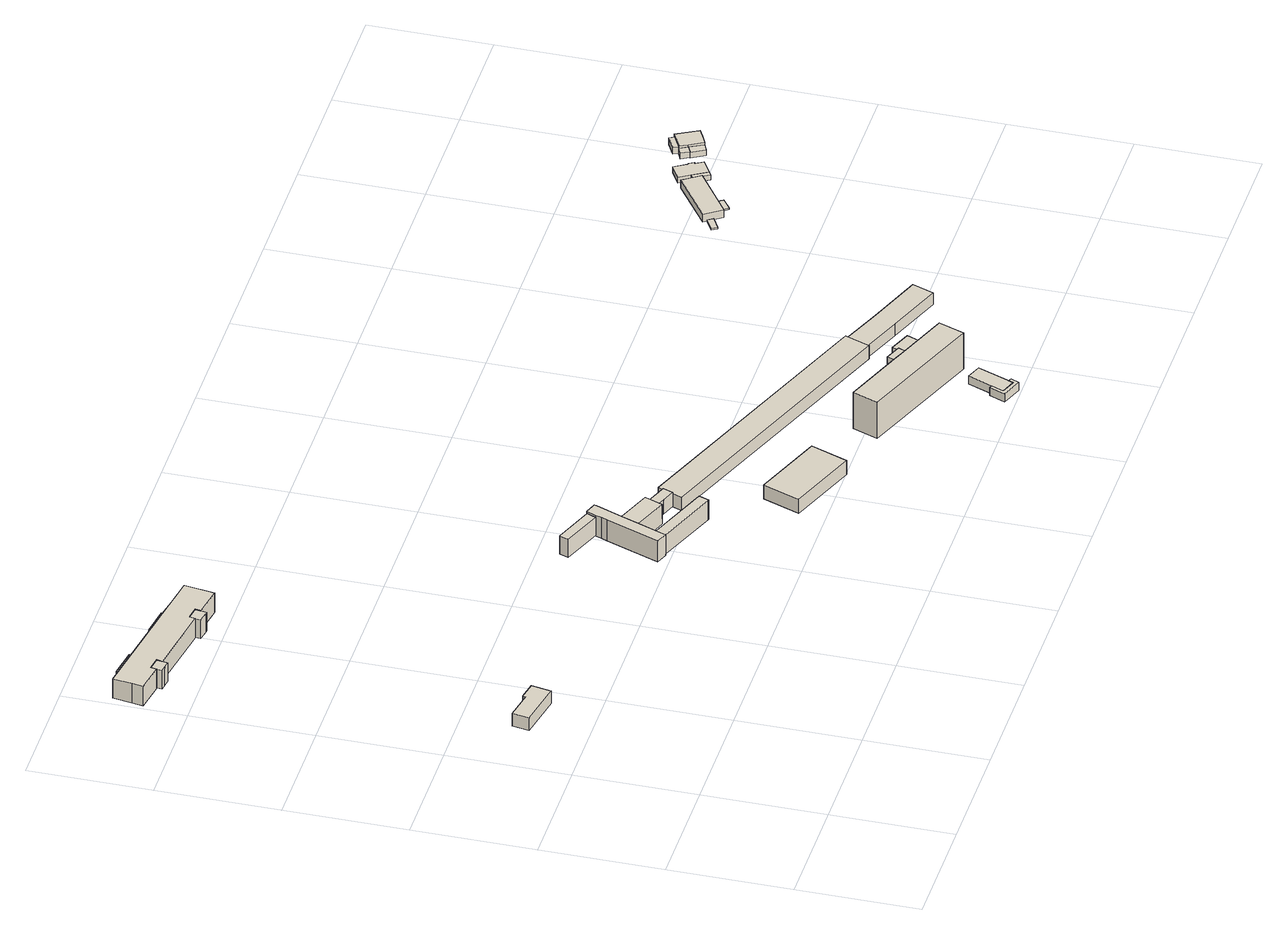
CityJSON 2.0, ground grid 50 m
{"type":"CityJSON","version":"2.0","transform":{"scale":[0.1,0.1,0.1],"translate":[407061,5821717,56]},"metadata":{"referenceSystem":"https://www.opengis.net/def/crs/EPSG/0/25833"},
"CityObjects":{
"building1":{"type":"Building","attributes":{"Gemeindeschluessel":"11000010","BezugspunktDach":"2200","function":"31001_2000","measuredHeight":5.73,"storeysAboveGround":1},"address":[{"country":"Germany","locality":"Berlin","thoroughfareNumber":"65A (1)","thoroughfareName":"Mahlsdorfer Straße"}],"geometry":[{"type":"Solid","lod":"1","boundaries":[[[[0,1,2,3,4,5]],[[6,7,8,9,10,11]],[[6,11,5,4]],[[7,6,4,3]],[[8,7,3,2]],[[9,8,2,1]],[[10,9,1,0]],[[11,10,0,5]]]]}]},
"building2":{"type":"Building","attributes":{"Gemeindeschluessel":"11000010","function":"31001_3021"},"address":[{"country":"Germany","locality":"Berlin","thoroughfareNumber":"6, 8","thoroughfareName":"Eilenburger Straße"}],"children":["building2-1","building2-2","building2-3","building2-4","building2-5"]},
"building2-1":{"type":"BuildingPart","attributes":{"BezugspunktDach":"2200","measuredHeight":9.02,"storeysAboveGround":3},"parents":["building2"],"geometry":[{"type":"MultiSurface","lod":"1","boundaries":[[[12,13,14,15,16,17,18,19,20,21,22,23,24,25,26,27,28]],[[29,30,31,32,33,34,35,36,37,38,39,40,41,42,43,44,45]],[[29,45,28,27]],[[30,29,27,26]],[[31,30,26,25]],[[32,31,25,24],[46,47,48,49]],[[33,32,24,23]],[[50,51,52,53,23,22]],[[34,33,54,50]],[[35,34,22,21]],[[36,35,21,20]],[[37,36,20,19]],[[55,56,19,18]],[[38,37,57,58]],[[59,55,18,17]],[[39,38,58,60]],[[61,59,60,62,40,39,17,16]],[[41,40,16,15]],[[63,64,15,14]],[[42,41,65,66]],[[43,42,14,13],[66,67,68,63]],[[44,43,67,69,70,68,71,13,12]],[[45,44,12,28]],[[48,47,46,49]],[[54,53,52,51,50]],[[58,57,56,55]],[[60,58,55,59]],[[62,60,59,61]],[[66,65,64,63]],[[68,67,66,63]],[[71,68,70,69,67]]]}]},
"building2-2":{"type":"BuildingPart","attributes":{"BezugspunktDach":"2200","measuredHeight":3.12,"storeysAboveGround":3},"parents":["building2"],"geometry":[{"type":"Solid","lod":"1","boundaries":[[[[48,72,73,49]],[[74,75,47,46]],[[74,46,49,73]],[[75,74,73,72]],[[47,75,72,48]],[[47,48,49,46]]]]}]},
"building2-3":{"type":"BuildingPart","attributes":{"BezugspunktDach":"2200","measuredHeight":8.59,"storeysAboveGround":3},"parents":["building2"],"geometry":[{"type":"Solid","lod":"1","boundaries":[[[[76,77,56,55,59,61,78]],[[62,60,58,57,79,80,81]],[[62,81,78,61]],[[79,57,56,77]],[[80,79,77,76]],[[81,80,76,78]],[[60,62,61,59]],[[58,60,59,55]],[[57,58,55,56]]]]}]},
"building2-4":{"type":"BuildingPart","attributes":{"BezugspunktDach":"2200","measuredHeight":8.55,"storeysAboveGround":3},"parents":["building2"],"geometry":[{"type":"Solid","lod":"1","boundaries":[[[[82,83,64,63,68,70,84]],[[69,67,66,65,85,86,87]],[[85,65,64,83]],[[86,85,83,82]],[[87,86,82,84]],[[69,87,84,70]],[[69,70,68,67]],[[66,67,68,63]],[[65,66,63,64]]]]}]},
"building2-5":{"type":"BuildingPart","attributes":{"BezugspunktDach":"2200","measuredHeight":2.85,"storeysAboveGround":3},"parents":["building2"],"geometry":[{"type":"Solid","lod":"1","boundaries":[[[[88,52,51,89,90,91]],[[92,93,50,54,94,95]],[[92,95,91,90]],[[93,92,90,89]],[[50,93,89,51]],[[94,54,52,88]],[[95,94,88,91]],[[50,51,52,54]]]]}]},
"building3":{"type":"Building","attributes":{"Gemeindeschluessel":"11000010","function":"31001_3094"},"address":[{"country":"Germany","locality":"Berlin","thoroughfareNumber":"65A (2)","thoroughfareName":"Mahlsdorfer Straße"}],"children":["building3-1","building3-2","building3-3","building3-4","building3-5"]},
"building3-1":{"type":"BuildingPart","attributes":{"BezugspunktDach":"2200","measuredHeight":9.6,"storeysAboveGround":2},"parents":["building3"],"geometry":[{"type":"MultiSurface","lod":"1","boundaries":[[[96,97,98,99,100,101,102,103,104,105,106,107]],[[108,109,110,111,112,113,114,115,116,117,118,119]],[[108,119,107,106]],[[109,108,106,105]],[[110,109,105,104]],[[111,110,104,103],[120,121,122,123]],[[112,111,103,102]],[[113,112,102,101]],[[114,113,101,100]],[[115,114,100,99]],[[116,115,124,125]],[[117,116,98,97]],[[118,117,97,96],[126,127,96,97]],[[119,118,96,107]],[[122,121,120,123]],[[125,124,128,99,98]],[[96,127,126,97]]]}]},
"building3-2":{"type":"BuildingPart","attributes":{"BezugspunktDach":"2200","measuredHeight":8.98,"storeysAboveGround":2},"parents":["building3"],"geometry":[{"type":"Solid","lod":"1","boundaries":[[[[129,130,131,97,96]],[[126,132,133,134,127]],[[132,126,97,131]],[[133,132,131,130]],[[134,133,130,129]],[[127,134,129,96]],[[126,127,96,97]]]]}]},
"building3-3":{"type":"BuildingPart","attributes":{"BezugspunktDach":"2200","measuredHeight":9.49,"storeysAboveGround":2},"parents":["building3"],"geometry":[{"type":"MultiSurface","lod":"1","boundaries":[[[123,122,135,136]],[[137,121,120,138]],[[137,138,136,135]],[[121,137,135,122]],[[138,120,123,136]],[[121,139,122,123,120]]]}]},
"building3-4":{"type":"BuildingPart","attributes":{"BezugspunktDach":"2200","measuredHeight":9.18,"storeysAboveGround":2},"parents":["building3"],"geometry":[{"type":"MultiSurface","lod":"1","boundaries":[[[140,141,99,98]],[[124,142,143,125]],[[142,124,99,141]],[[143,144,145,146,142,141,140]],[[125,143,140,98]],[[124,125,98,99]],[[142,146,145,144]]]}]},
"building3-5":{"type":"BuildingPart","attributes":{"BezugspunktDach":"2200","measuredHeight":8.21,"storeysAboveGround":2},"parents":["building3"],"geometry":[{"type":"Solid","lod":"1","boundaries":[[[[147,148,149,150,146,145]],[[142,151,152,153,154,144]],[[151,142,146,150]],[[152,151,150,149]],[[153,152,149,148]],[[154,153,148,147]],[[144,154,147,145]],[[142,144,145,146]]]]}]},
"building4":{"type":"Building","attributes":{"Gemeindeschluessel":"11000010","BezugspunktDach":"2200","function":"31001_2000","measuredHeight":6.46,"storeysAboveGround":1},"address":[{"country":"Germany","locality":"Berlin","thoroughfareNumber":"65A","thoroughfareName":"Mahlsdorfer Straße"}],"geometry":[{"type":"Solid","lod":"1","boundaries":[[[[155,156,157,158]],[[159,160,161,162]],[[159,162,158,157]],[[160,159,157,156]],[[161,160,156,155]],[[162,161,155,158]]]]}]},
"building5":{"type":"Building","attributes":{"Gemeindeschluessel":"11000010","BezugspunktDach":"2200","function":"51009_1610","measuredHeight":6.13,"storeysAboveGround":0},"address":[{"country":"Germany","locality":"Berlin"}],"geometry":[{"type":"Solid","lod":"1","boundaries":[[[[163,164,165,166,167,168,169,170]],[[171,172,173,174,175,176,177,178]],[[171,178,170,169]],[[172,171,169,168]],[[173,172,168,167]],[[174,173,167,166]],[[175,174,166,165]],[[176,175,165,164]],[[177,176,164,163]],[[178,177,163,170]]]]}]},
"building6":{"type":"Building","attributes":{"Gemeindeschluessel":"11000010","BezugspunktDach":"2200","function":"31001_2000","measuredHeight":16.75,"storeysAboveGround":5},"address":[{"country":"Germany","locality":"Berlin","thoroughfareNumber":"65B","thoroughfareName":"Mahlsdorfer Straße"}],"geometry":[{"type":"Solid","lod":"1","boundaries":[[[[179,180,181,182,183,184]],[[185,186,187,188,189,190]],[[185,190,184,183]],[[186,185,183,182]],[[187,186,182,181]],[[188,187,181,180]],[[189,188,180,179]],[[190,189,179,184]]]]}]},
"building7":{"type":"Building","attributes":{"Gemeindeschluessel":"11000010","BezugspunktDach":"2200","function":"51009_1610","measuredHeight":3.88,"storeysAboveGround":0},"address":[{"country":"Germany","locality":"Berlin"}],"geometry":[{"type":"Solid","lod":"1","boundaries":[[[[191,192,193,194,195,196,197,198]],[[199,200,201,202,203,204,205,206]],[[199,206,198,197]],[[200,199,197,196]],[[201,200,196,195]],[[202,201,195,194]],[[203,202,194,193]],[[204,203,193,192]],[[205,204,192,191]],[[206,205,191,198]]]]}]},
"building8":{"type":"Building","attributes":{"Gemeindeschluessel":"11000010","BezugspunktDach":"2200","function":"51009_1610","measuredHeight":16.49,"storeysAboveGround":0},"address":[{"country":"Germany","locality":"Berlin"}],"geometry":[{"type":"Solid","lod":"1","boundaries":[[[[181,207,208,182]],[[209,210,211,212]],[[209,212,182,208]],[[210,209,208,207]],[[211,210,207,181]],[[212,211,181,182]]]]}]},
"building9":{"type":"Building","attributes":{"Gemeindeschluessel":"11000010","BezugspunktDach":"2200","function":"31001_2523","measuredHeight":3.74,"storeysAboveGround":1},"address":[{"country":"Germany","locality":"Berlin","thoroughfareNumber":"65B (1)","thoroughfareName":"Mahlsdorfer Straße"}],"geometry":[{"type":"Solid","lod":"1","boundaries":[[[[194,213,214,195]],[[215,216,217,218]],[[215,218,195,214]],[[216,215,214,213]],[[217,216,213,194]],[[218,217,194,195]]]]}]},
"building10":{"type":"Building","attributes":{"Gemeindeschluessel":"11000010","BezugspunktDach":"2200","function":"31001_2000","measuredHeight":5.1,"storeysAboveGround":1},"address":[{"country":"Germany","locality":"Berlin","thoroughfareNumber":"65A (4)","thoroughfareName":"Mahlsdorfer Straße"}],"geometry":[{"type":"Solid","lod":"1","boundaries":[[[[219,220,221,222]],[[223,224,225,226]],[[223,226,222,221]],[[224,223,221,220]],[[225,224,220,219]],[[226,225,219,222]]]]}]},
"building11":{"type":"Building","attributes":{"name":"U-Bf. Hönow","Gemeindeschluessel":"11000010","BezugspunktDach":"2200","function":"31001_3094","measuredHeight":5.45,"storeysAboveGround":1},"address":[{"country":"Germany","locality":"Berlin","thoroughfareNumber":"65A (3)","thoroughfareName":"Mahlsdorfer Straße"}],"geometry":[{"type":"Solid","lod":"1","boundaries":[[[[227,228,229,230,231,232]],[[233,234,235,236,237,238]],[[233,238,232,231]],[[234,233,231,230]],[[235,234,230,229]],[[236,235,229,228]],[[237,236,228,227]],[[238,237,227,232]]]]}]},
"building12":{"type":"Building","attributes":{"Gemeindeschluessel":"11000010","BezugspunktDach":"2200","function":"31001_2723","measuredHeight":0.735,"storeysAboveGround":1},"address":[{"country":"Germany","locality":"Berlin","thoroughfareNumber":"67 (4)","thoroughfareName":"Mahlsdorfer Straße"}],"geometry":[{"type":"Solid","lod":"1","boundaries":[[[[239,240,241,242]],[[243,244,245,246]],[[243,246,242,241]],[[244,243,241,240]],[[245,244,240,239]],[[246,245,239,242]]]]}]},
"building13":{"type":"Building","attributes":{"Gemeindeschluessel":"11000010","BezugspunktDach":"2200","function":"31001_9998","measuredHeight":1.46,"storeysAboveGround":1},"address":[{"country":"Germany","locality":"Berlin","thoroughfareNumber":"67 (5)","thoroughfareName":"Mahlsdorfer Straße"}],"geometry":[{"type":"Solid","lod":"1","boundaries":[[[[247,248,249,250,251]],[[252,253,254,255,256]],[[252,256,251,250]],[[253,252,250,249]],[[254,253,249,248]],[[255,254,248,247]],[[256,255,247,251]]]]}]},
"building14":{"type":"Building","attributes":{"Gemeindeschluessel":"11000010","BezugspunktDach":"2200","function":"31001_9998","measuredHeight":4.26,"storeysAboveGround":1},"address":[{"country":"Germany","locality":"Berlin","thoroughfareNumber":"67 (2)","thoroughfareName":"Mahlsdorfer Straße"}],"geometry":[{"type":"Solid","lod":"1","boundaries":[[[[257,258,259,260,261]],[[262,263,264,265,266]],[[262,266,261,260]],[[263,262,260,259]],[[264,263,259,258]],[[265,264,258,257]],[[266,265,257,261]]]]}]},
"building15":{"type":"Building","attributes":{"Gemeindeschluessel":"11000010","BezugspunktDach":"2200","function":"31001_2723","measuredHeight":2.31,"storeysAboveGround":1},"address":[{"country":"Germany","locality":"Berlin","thoroughfareNumber":"67 (6)","thoroughfareName":"Mahlsdorfer Straße"}],"geometry":[{"type":"Solid","lod":"1","boundaries":[[[[267,268,269,270]],[[271,272,273,274]],[[271,274,270,269]],[[272,271,269,268]],[[273,272,268,267]],[[274,273,267,270]]]]}]},
"building16":{"type":"Building","attributes":{"Gemeindeschluessel":"11000010","BezugspunktDach":"2200","function":"31001_1312","measuredHeight":2.63,"storeysAboveGround":1},"address":[{"country":"Germany","locality":"Berlin","thoroughfareNumber":"67 (1)","thoroughfareName":"Mahlsdorfer Straße"}],"geometry":[{"type":"Solid","lod":"1","boundaries":[[[[269,268,275,276,277,278,279,280,281]],[[282,283,284,285,286,287,288,289,290]],[[282,290,281,280]],[[283,282,280,279]],[[284,283,279,278]],[[285,284,278,277]],[[286,285,277,276]],[[287,286,276,275]],[[288,287,275,268]],[[289,288,268,269]],[[290,289,269,281]]]]}]},
"building17":{"type":"Building","attributes":{"Gemeindeschluessel":"11000010","BezugspunktDach":"2200","function":"31001_2000","measuredHeight":2.69,"storeysAboveGround":1},"address":[{"country":"Germany","locality":"Berlin","thoroughfareNumber":"67 (9)","thoroughfareName":"Mahlsdorfer Straße"}],"geometry":[{"type":"Solid","lod":"1","boundaries":[[[[291,292,293,294,295]],[[296,297,298,299,300]],[[296,300,295,294]],[[297,296,294,293]],[[298,297,293,292]],[[299,298,292,291]],[[300,299,291,295]]]]}]},
"building18":{"type":"Building","attributes":{"Gemeindeschluessel":"11000010","BezugspunktDach":"2200","function":"31001_2463","measuredHeight":2.58,"storeysAboveGround":1},"address":[{"country":"Germany","locality":"Berlin","thoroughfareNumber":"67 (8)","thoroughfareName":"Mahlsdorfer Straße"}],"geometry":[{"type":"Solid","lod":"1","boundaries":[[[[301,302,292,291,303]],[[304,305,306,307,308]],[[304,308,303,291]],[[305,304,291,292]],[[306,305,292,302]],[[307,306,302,301]],[[308,307,301,303]]]]}]},
"building19":{"type":"Building","attributes":{"Gemeindeschluessel":"11000010","BezugspunktDach":"2200","function":"31001_2000","measuredHeight":3.04,"storeysAboveGround":1},"address":[{"country":"Germany","locality":"Berlin","thoroughfareNumber":"67 (10)","thoroughfareName":"Mahlsdorfer Straße"}],"geometry":[{"type":"Solid","lod":"1","boundaries":[[[[309,310,311,312]],[[313,314,315,316]],[[313,316,312,311]],[[314,313,311,310]],[[315,314,310,309]],[[316,315,309,312]]]]}]},
"building20":{"type":"Building","attributes":{"Gemeindeschluessel":"11000010","BezugspunktDach":"2200","function":"31001_1312","measuredHeight":4.24,"storeysAboveGround":1},"address":[{"country":"Germany","locality":"Berlin","thoroughfareNumber":"67","thoroughfareName":"Mahlsdorfer Straße"}],"geometry":[{"type":"Solid","lod":"1","boundaries":[[[[317,318,319,320,321,322,323]],[[324,325,326,327,328,298,297]],[[324,297,323,322]],[[325,324,322,321]],[[326,325,321,320]],[[327,326,320,319]],[[328,327,319,318]],[[298,328,318,317]],[[297,298,317,323]]]]}]}
},
"vertices":[
[413,1191,78],[428,1272,78],[356,1286,78],[353,1274,78],[236,1296,78],[223,1226,78],[236,1296,20],[353,1274,20],[356,1286,20],[428,1272,20],[413,1191,20],[223,1226,20],
[127,2656,109],[131,2680,109],[186,2671,109],[182,2647,109],[482,2599,109],[486,2624,109],[541,2615,109],[537,2591,109],[660,2571,109],[679,2695,109],[559,2714,109],[498,2724,109],[263,2761,109],[144,2780,109],[24,2799,109],[12,2720,109],[5,2676,109],[12,2720,19],[24,2799,19],[144,2780,19],[263,2761,19],[498,2724,19],[559,2714,19],[679,2695,19],[660,2571,19],[537,2591,19],[541,2615,19],[486,2624,19],[482,2599,19],[182,2647,19],[186,2671,19],[131,2680,19],[127,2656,19],[5,2676,19],[144,2780,20],[263,2761,20],[263,2761,51],[144,2780,51],[559,2714,21],[559,2714,49],[498,2724,49],[498,2724,47],[498,2724,21],[541,2615,107],[537,2591,107],[537,2591,21],[541,2615,21],[486,2624,107],[486,2624,21],[482,2599,107],[482,2599,21],[186,2671,108],[182,2647,108],[182,2647,22],[186,2671,22],[131,2680,22],[131,2680,108],[127,2656,22],[127,2656,108],[131,2680,65],
[269,2800,51],[150,2819,51],[150,2819,20],[269,2800,20],
[527,2569,107],[534,2568,107],[479,2577,107],[534,2568,21],[527,2569,21],[479,2577,21],
[150,2629,108],[178,2625,108],[124,2633,108],[178,2625,22],[150,2629,22],[124,2633,22],
[500,2738,49],[565,2753,49],[446,2772,49],[442,2747,49],[446,2772,21],[565,2753,21],[500,2738,21],[442,2747,21],
[1462,1023,109],[1477,1064,109],[1506,1140,109],[1534,1214,109],[1577,1324,109],[1580,1332,109],[1533,1349,109],[1533,1348,109],[1516,1309,109],[1507,1284,109],[1497,1260,109],[1414,1041,109],[1497,1260,13],[1507,1284,13],[1516,1309,13],[1533,1348,13],[1533,1349,13],[1580,1332,13],[1577,1324,13],[1534,1214,13],[1506,1140,13],[1477,1064,13],[1462,1023,13],[1414,1041,13],[1516,1309,15],[1533,1348,15],[1533,1348,99],[1516,1309,99],[1534,1214,17],[1506,1140,17],[1477,1064,19],[1462,1023,19],[1534,1214,62],
[1718,925,109],[1721,924,109],[1736,965,109],[1736,965,19],[1721,924,19],[1718,925,19],
[1366,1411,99],[1352,1373,99],[1366,1411,15],[1352,1373,15],[1533,1348,46],
[1649,1086,109],[1677,1160,109],[1677,1160,17],[1649,1086,17],[1662,1118,17],[1662,1118,81],[1677,1160,81],
[1716,1097,81],[1771,1077,81],[1787,1118,81],[1732,1139,81],[1732,1139,17],[1787,1118,17],[1771,1077,17],[1716,1097,17],
[2131,494,87],[2189,645,87],[1900,755,87],[1842,603,87],[1900,755,22],[2189,645,22],[2131,494,22],[1842,603,22],
[2888,607,77],[2890,614,77],[2924,703,77],[2926,709,77],[1795,1139,77],[1787,1118,77],[1771,1077,77],[1756,1037,77],[1771,1077,15],[1787,1118,15],[1795,1139,15],[2926,709,15],[2924,703,15],[2890,614,15],[2888,607,15],[1756,1037,15],
[2903,242,192],[2942,347,192],[2734,426,192],[2668,452,192],[2423,545,192],[2383,440,192],[2423,545,25],[2668,452,25],[2734,426,25],[2942,347,25],[2903,242,25],[2383,440,25],
[2827,6,59],[2841,40,59],[2827,46,59],[2819,25,59],[2759,48,59],[2779,99,59],[2767,103,59],[2741,39,59],[2767,103,21],[2779,99,21],[2759,48,21],[2819,25,21],[2827,46,21],[2841,40,21],[2827,6,21],[2741,39,21],
[2745,454,192],[2678,480,192],[2678,480,27],[2745,454,27],[2734,426,27],[2668,452,27],
[2878,177,59],[2818,200,59],[2818,200,22],[2878,177,22],[2819,25,22],[2759,48,22],
[2975,433,70],[2996,486,70],[2907,521,70],[2886,468,70],[2907,521,19],[2996,486,19],[2975,433,19],[2886,468,19],
[3058,550,70],[3289,463,70],[3322,551,70],[3090,637,70],[2924,703,70],[2890,614,70],[2924,703,16],[3090,637,16],[3322,551,16],[3289,463,16],[3058,550,16],[2890,614,16],
[3560,1377,19],[3610,1406,19],[3597,1427,19],[3547,1398,19],[3597,1427,12],[3610,1406,12],[3560,1377,12],[3547,1398,12],
[3687,1366,24],[3730,1398,24],[3723,1408,24],[3716,1418,24],[3672,1385,24],[3716,1418,16],[3723,1408,16],[3730,1398,16],[3687,1366,16],[3672,1385,16],
[3645,1375,42],[3839,1512,42],[3814,1547,42],[3789,1582,42],[3595,1445,42],[3789,1582,6],[3814,1547,6],[3839,1512,6],[3645,1375,6],[3595,1445,6],
[3863,1485,33],[3879,1495,33],[3844,1555,33],[3827,1545,33],[3844,1555,10],[3879,1495,10],[3863,1485,10],[3827,1545,10],
[3938,1529,33],[3919,1561,33],[3925,1564,33],[3912,1586,33],[3908,1584,33],[3877,1637,33],[3816,1601,33],[3877,1637,7],[3908,1584,7],[3912,1586,7],[3925,1564,7],[3919,1561,7],[3938,1529,7],[3879,1495,7],[3844,1555,7],[3816,1601,7],
[3983,1597,36],[4012,1612,36],[3995,1643,36],[3994,1645,36],[3966,1630,36],[3994,1645,9],[3995,1643,9],[4012,1612,9],[3983,1597,9],[3966,1630,9],
[4010,1540,36],[4042,1555,36],[3980,1595,36],[3983,1597,11],[4012,1612,11],[4042,1555,11],[4010,1540,11],[3980,1595,11],
[4002,1647,37],[4060,1678,37],[4049,1698,37],[3991,1667,37],[4049,1698,7],[4060,1678,7],[4002,1647,7],[3991,1667,7],
[4012,1612,46],[4042,1555,46],[4077,1573,46],[4112,1592,46],[4065,1680,46],[4030,1662,46],[3995,1643,46],[4030,1662,9],[4065,1680,9],[4112,1592,9],[4077,1573,9],[4042,1555,9]
]}
